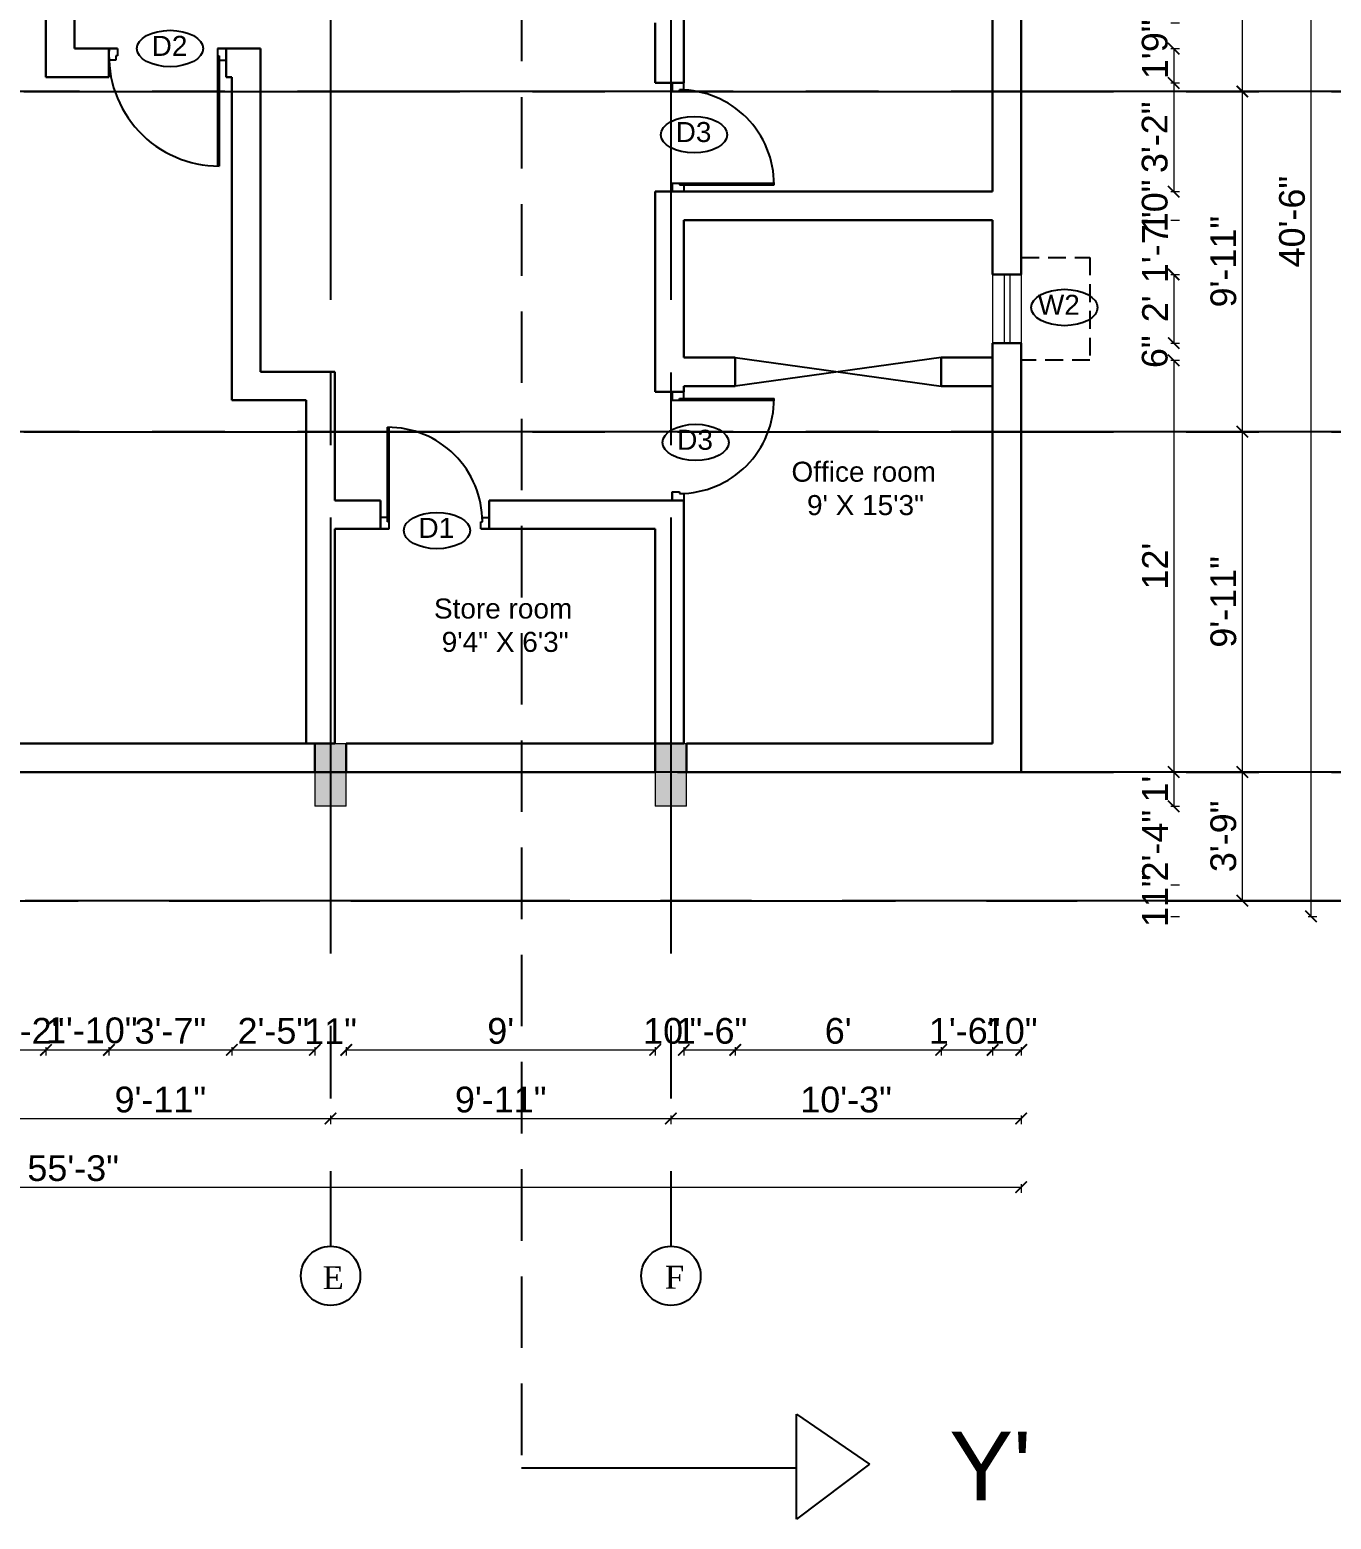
# Model space of a CAD drawing. Header units: inches. Extents: x -6800 to 96653, y -25814 to 17379.
# Drawn here: x 57577 to 58032, y 9741 to 10261 of the extents above; entities that cross this region are included whole.
import ezdxf

# ---------------------------------------------------------------- set-up
doc = ezdxf.new("R2010")
doc.units = ezdxf.units.IN
doc.header["$MEASUREMENT"] = 0
doc.header["$PDMODE"] = 34
doc.linetypes.add('CENTER2', pattern=[28.575, 19.05, -3.175, 3.175, -3.175])
doc.linetypes.add('DASHED2', pattern=[0.375, 0.25, -0.125])
for name, color, linetype in [('A-Windows', 7, 'Continuous'), ('doors', 52, 'Continuous'), ('grid', 251, 'Continuous')]:
    doc.layers.add(name, color=color, linetype=linetype)
for name, color, linetype, lineweight in [('dimension', 50, 'Continuous', 20), ('Wall', 90, 'Continuous', 30), ('Win ele', 211, 'Continuous', 15), ('windows', 4, 'Continuous', 13)]:
    doc.layers.add(name, color=color, linetype=linetype, lineweight=lineweight)
doc.styles.get("Standard").update_dxf_attribs({"font": 'arial.ttf'})
doc.dimstyles.get("Standard").update_dxf_attribs({"dimtxt": 7, "dimasz": 4, "dimexe": 2, "dimexo": 2, "dimgap": 2, "dimtad": 1, "dimdec": 0, "dimzin": 0, "dimdsep": 46, "dimlunit": 4, "dimtxsty": 'Standard', "dimblk": 'ARCHTICK', "dimcen": 0.25, "dimclrd": 256, "dimclre": 256, "dimclrt": 256, "dimadec": 0, "dimazin": 0, "dimtfac": 1, "dimtdec": 0, "dimtofl": 0, "dimtmove": 0, "dimatfit": 3, "dimfxl": 1, "dimfxlon": 1, "dimtolj": 1, "dimtzin": 0, "dimlwd": -1, "dimlwe": -1, "dimarcsym": 1})

# ---------------------------------------------------------------- blocks, each defined once
blk = doc.blocks.new('_ArchTick')
at = {"color": 0, "linetype": 'ByBlock', "const_width": 0.15}
blk.add_lwpolyline([(-0.5, -0.5), (0.5, 0.5)], dxfattribs=at)
blk = doc.blocks.new('*D1773')
at = {"layer": 'Defpoints', "color": 0, "transparency": 16777216}
for p in [(57947.92, 10473.41), (57923.92, 10357.87), (57947.92, 10181.87)]:
    blk.add_point(p, dxfattribs=at)
at = {"layer": 'dimension', "transparency": 16777216}
for p, q in [((57923.92, 10472.41), (57923.92, 10475.41)), ((57923.92, 10473.41), (57947.92, 10473.41)), ((57947.92, 10472.41), (57947.92, 10475.41))]:
    blk.add_line(p, q, dxfattribs=at)
at = {"layer": 'dimension', "transparency": 16777216, "xscale": 4, "yscale": 4, "zscale": 4, "rotation": 180}
blk.add_blockref('_ArchTick', (57923.92, 10473.41), dxfattribs=at)
at = {"layer": 'dimension', "transparency": 16777216, "xscale": 4, "yscale": 4, "zscale": 4}
blk.add_blockref('_ArchTick', (57947.92, 10473.41), dxfattribs=at)
at = {"layer": 'dimension', "transparency": 16777216, "insert": (57935.92, 10479.93), "char_height": 9, "attachment_point": 5}
blk.add_mtext("\\A1;2'", dxfattribs=at)
blk = doc.blocks.new('*D1757')
at = {"layer": 'Defpoints', "color": 0, "transparency": 16777216}
for p in [(57582.92, 10244.87), (57568.92, 9989.87), (57582.92, 9904.68)]:
    blk.add_point(p, dxfattribs=at)
at = {"layer": 'dimension', "transparency": 16777216}
for p, q in [((57568.92, 9905.68), (57568.92, 9902.68)), ((57568.92, 9904.68), (57582.92, 9904.68)), ((57582.92, 9905.68), (57582.92, 9902.68))]:
    blk.add_line(p, q, dxfattribs=at)
at = {"layer": 'dimension', "transparency": 16777216, "xscale": 4, "yscale": 4, "zscale": 4, "rotation": 180}
blk.add_blockref('_ArchTick', (57568.92, 9904.68), dxfattribs=at)
at = {"layer": 'dimension', "transparency": 16777216, "xscale": 4, "yscale": 4, "zscale": 4}
blk.add_blockref('_ArchTick', (57582.92, 9904.68), dxfattribs=at)
at = {"layer": 'dimension', "transparency": 16777216, "insert": (57576.85, 9911.37), "char_height": 9, "attachment_point": 5}
blk.add_mtext('\\A1;1\'-2"', dxfattribs=at)
blk = doc.blocks.new('*D1756')
at = {"layer": 'Defpoints', "color": 0, "transparency": 16777216}
for p in [(57582.92, 10244.87), (57604.92, 10244.87), (57604.92, 9904.68)]:
    blk.add_point(p, dxfattribs=at)
at = {"layer": 'dimension', "transparency": 16777216}
for p, q in [((57582.92, 9905.68), (57582.92, 9902.68)), ((57582.92, 9904.68), (57604.92, 9904.68)), ((57604.92, 9905.68), (57604.92, 9902.68))]:
    blk.add_line(p, q, dxfattribs=at)
at = {"layer": 'dimension', "transparency": 16777216, "xscale": 4, "yscale": 4, "zscale": 4, "rotation": 180}
blk.add_blockref('_ArchTick', (57582.92, 9904.68), dxfattribs=at)
at = {"layer": 'dimension', "transparency": 16777216, "xscale": 4, "yscale": 4, "zscale": 4}
blk.add_blockref('_ArchTick', (57604.92, 9904.68), dxfattribs=at)
at = {"layer": 'dimension', "transparency": 16777216, "insert": (57598.93, 9911.46), "char_height": 9, "attachment_point": 5}
blk.add_mtext('\\A1;1\'-10"', dxfattribs=at)
blk = doc.blocks.new('*D1755')
at = {"layer": 'Defpoints', "color": 0, "transparency": 16777216}
for p in [(57604.92, 10244.87), (57647.92, 10131.87), (57647.92, 9904.68)]:
    blk.add_point(p, dxfattribs=at)
at = {"layer": 'dimension', "transparency": 16777216}
for p, q in [((57604.92, 9905.68), (57604.92, 9902.68)), ((57604.92, 9904.68), (57647.92, 9904.68)), ((57647.92, 9905.68), (57647.92, 9902.68))]:
    blk.add_line(p, q, dxfattribs=at)
at = {"layer": 'dimension', "transparency": 16777216, "xscale": 4, "yscale": 4, "zscale": 4, "rotation": 180}
blk.add_blockref('_ArchTick', (57604.92, 9904.68), dxfattribs=at)
at = {"layer": 'dimension', "transparency": 16777216, "xscale": 4, "yscale": 4, "zscale": 4}
blk.add_blockref('_ArchTick', (57647.92, 9904.68), dxfattribs=at)
at = {"layer": 'dimension', "transparency": 16777216, "insert": (57626.42, 9911.28), "char_height": 9, "attachment_point": 5}
blk.add_mtext('\\A1;3\'-7"', dxfattribs=at)
blk = doc.blocks.new('*D1754')
at = {"layer": 'Defpoints', "color": 0, "transparency": 16777216}
for p in [(57647.92, 10131.87), (57676.92, 9989.87), (57676.92, 9904.68)]:
    blk.add_point(p, dxfattribs=at)
at = {"layer": 'dimension', "transparency": 16777216}
for p, q in [((57647.92, 9905.68), (57647.92, 9902.68)), ((57647.92, 9904.68), (57676.92, 9904.68)), ((57676.92, 9905.68), (57676.92, 9902.68))]:
    blk.add_line(p, q, dxfattribs=at)
at = {"layer": 'dimension', "transparency": 16777216, "xscale": 4, "yscale": 4, "zscale": 4, "rotation": 180}
blk.add_blockref('_ArchTick', (57647.92, 9904.68), dxfattribs=at)
at = {"layer": 'dimension', "transparency": 16777216, "xscale": 4, "yscale": 4, "zscale": 4}
blk.add_blockref('_ArchTick', (57676.92, 9904.68), dxfattribs=at)
at = {"layer": 'dimension', "transparency": 16777216, "insert": (57662.42, 9911.28), "char_height": 9, "attachment_point": 5}
blk.add_mtext('\\A1;2\'-5"', dxfattribs=at)
blk = doc.blocks.new('*D1753')
at = {"layer": 'Defpoints', "color": 0, "transparency": 16777216}
for p in [(57687.92, 10011.87), (57676.92, 9989.87), (57687.92, 9904.68)]:
    blk.add_point(p, dxfattribs=at)
at = {"layer": 'dimension', "transparency": 16777216}
for p, q in [((57676.92, 9905.68), (57676.92, 9902.68)), ((57687.92, 9905.68), (57687.92, 9902.68))]:
    blk.add_line(p, q, dxfattribs=at)
at = {"layer": 'dimension', "transparency": 16777216, "insert": (57682.42, 9911.2), "char_height": 9, "attachment_point": 5}
blk.add_mtext('\\A1;11"', dxfattribs=at)
blk = doc.blocks.new('*D1752')
at = {"layer": 'Defpoints', "color": 0, "transparency": 16777216}
for p in [(57687.92, 10011.87), (57795.92, 10011.87), (57795.92, 9904.68)]:
    blk.add_point(p, dxfattribs=at)
at = {"layer": 'dimension', "transparency": 16777216}
for p, q in [((57687.92, 9905.68), (57687.92, 9902.68)), ((57687.92, 9904.68), (57795.92, 9904.68)), ((57795.92, 9905.68), (57795.92, 9902.68))]:
    blk.add_line(p, q, dxfattribs=at)
at = {"layer": 'dimension', "transparency": 16777216, "xscale": 4, "yscale": 4, "zscale": 4, "rotation": 180}
blk.add_blockref('_ArchTick', (57687.92, 9904.68), dxfattribs=at)
at = {"layer": 'dimension', "transparency": 16777216, "xscale": 4, "yscale": 4, "zscale": 4}
blk.add_blockref('_ArchTick', (57795.92, 9904.68), dxfattribs=at)
at = {"layer": 'dimension', "transparency": 16777216, "insert": (57741.92, 9911.28), "char_height": 9, "attachment_point": 5}
blk.add_mtext("\\A1;9'", dxfattribs=at)
blk = doc.blocks.new('*D1751')
at = {"layer": 'Defpoints', "color": 0, "transparency": 16777216}
for p in [(57795.92, 10011.87), (57805.92, 10011.87), (57805.92, 9904.68)]:
    blk.add_point(p, dxfattribs=at)
at = {"layer": 'dimension', "transparency": 16777216}
for p, q in [((57795.92, 9905.68), (57795.92, 9902.68)), ((57805.92, 9905.68), (57805.92, 9902.68))]:
    blk.add_line(p, q, dxfattribs=at)
at = {"layer": 'dimension', "transparency": 16777216, "insert": (57800.92, 9911.28), "char_height": 9, "attachment_point": 5}
blk.add_mtext('\\A1;10"', dxfattribs=at)
blk = doc.blocks.new('*D1750')
at = {"layer": 'Defpoints', "color": 0, "transparency": 16777216}
for p in [(57823.92, 10136.87), (57805.92, 10011.87), (57823.92, 9904.68)]:
    blk.add_point(p, dxfattribs=at)
at = {"layer": 'dimension', "transparency": 16777216}
for p, q in [((57805.92, 9905.68), (57805.92, 9902.68)), ((57805.92, 9904.68), (57823.92, 9904.68)), ((57823.92, 9905.68), (57823.92, 9902.68))]:
    blk.add_line(p, q, dxfattribs=at)
at = {"layer": 'dimension', "transparency": 16777216, "xscale": 4, "yscale": 4, "zscale": 4, "rotation": 180}
blk.add_blockref('_ArchTick', (57805.92, 9904.68), dxfattribs=at)
at = {"layer": 'dimension', "transparency": 16777216, "xscale": 4, "yscale": 4, "zscale": 4}
blk.add_blockref('_ArchTick', (57823.92, 9904.68), dxfattribs=at)
at = {"layer": 'dimension', "transparency": 16777216, "insert": (57815.62, 9911.28), "char_height": 9, "attachment_point": 5}
blk.add_mtext('\\A1;1\'-6"', dxfattribs=at)
blk = doc.blocks.new('*D1749')
at = {"layer": 'Defpoints', "color": 0, "transparency": 16777216}
for p in [(57823.92, 10136.87), (57895.92, 10136.87), (57895.92, 9904.68)]:
    blk.add_point(p, dxfattribs=at)
at = {"layer": 'dimension', "transparency": 16777216}
for p, q in [((57823.92, 9905.68), (57823.92, 9902.68)), ((57823.92, 9904.68), (57895.92, 9904.68)), ((57895.92, 9905.68), (57895.92, 9902.68))]:
    blk.add_line(p, q, dxfattribs=at)
at = {"layer": 'dimension', "transparency": 16777216, "xscale": 4, "yscale": 4, "zscale": 4, "rotation": 180}
blk.add_blockref('_ArchTick', (57823.92, 9904.68), dxfattribs=at)
at = {"layer": 'dimension', "transparency": 16777216, "xscale": 4, "yscale": 4, "zscale": 4}
blk.add_blockref('_ArchTick', (57895.92, 9904.68), dxfattribs=at)
at = {"layer": 'dimension', "transparency": 16777216, "insert": (57859.92, 9911.28), "char_height": 9, "attachment_point": 5}
blk.add_mtext("\\A1;6'", dxfattribs=at)
blk = doc.blocks.new('*D1748')
at = {"layer": 'Defpoints', "color": 0, "transparency": 16777216}
for p in [(57895.92, 10136.87), (57913.92, 10136.87), (57913.92, 9904.68)]:
    blk.add_point(p, dxfattribs=at)
at = {"layer": 'dimension', "transparency": 16777216}
for p, q in [((57895.92, 9905.68), (57895.92, 9902.68)), ((57895.92, 9904.68), (57913.92, 9904.68)), ((57913.92, 9905.68), (57913.92, 9902.68))]:
    blk.add_line(p, q, dxfattribs=at)
at = {"layer": 'dimension', "transparency": 16777216, "xscale": 4, "yscale": 4, "zscale": 4, "rotation": 180}
blk.add_blockref('_ArchTick', (57895.92, 9904.68), dxfattribs=at)
at = {"layer": 'dimension', "transparency": 16777216, "xscale": 4, "yscale": 4, "zscale": 4}
blk.add_blockref('_ArchTick', (57913.92, 9904.68), dxfattribs=at)
at = {"layer": 'dimension', "transparency": 16777216, "insert": (57904.14, 9911.28), "char_height": 9, "attachment_point": 5}
blk.add_mtext('\\A1;1\'-6"', dxfattribs=at)
blk = doc.blocks.new('*D1747')
at = {"layer": 'Defpoints', "color": 0, "transparency": 16777216}
for p in [(57913.92, 10136.87), (57923.92, 10001.87), (57923.92, 9904.68)]:
    blk.add_point(p, dxfattribs=at)
at = {"layer": 'dimension', "transparency": 16777216}
for p, q in [((57913.92, 9905.68), (57913.92, 9902.68)), ((57913.92, 9904.68), (57923.92, 9904.68)), ((57923.92, 9905.68), (57923.92, 9902.68))]:
    blk.add_line(p, q, dxfattribs=at)
at = {"layer": 'dimension', "transparency": 16777216, "xscale": 4, "yscale": 4, "zscale": 4, "rotation": 180}
blk.add_blockref('_ArchTick', (57913.92, 9904.68), dxfattribs=at)
at = {"layer": 'dimension', "transparency": 16777216, "xscale": 4, "yscale": 4, "zscale": 4}
blk.add_blockref('_ArchTick', (57923.92, 9904.68), dxfattribs=at)
at = {"layer": 'dimension', "transparency": 16777216, "insert": (57920.41, 9911.28), "char_height": 9, "attachment_point": 5}
blk.add_mtext('\\A1;10"', dxfattribs=at)
blk = doc.blocks.new('*D1743')
at = {"layer": 'Defpoints', "color": 0, "transparency": 16777216}
for p in [(57563.42, 9989.87), (57682.42, 9989.87), (57682.42, 9880.68)]:
    blk.add_point(p, dxfattribs=at)
at = {"layer": 'dimension', "transparency": 16777216}
for p, q in [((57563.42, 9881.68), (57563.42, 9878.68)), ((57563.42, 9880.68), (57682.42, 9880.68)), ((57682.42, 9881.68), (57682.42, 9878.68))]:
    blk.add_line(p, q, dxfattribs=at)
at = {"layer": 'dimension', "transparency": 16777216, "xscale": 4, "yscale": 4, "zscale": 4, "rotation": 180}
blk.add_blockref('_ArchTick', (57563.42, 9880.68), dxfattribs=at)
at = {"layer": 'dimension', "transparency": 16777216, "xscale": 4, "yscale": 4, "zscale": 4}
blk.add_blockref('_ArchTick', (57682.42, 9880.68), dxfattribs=at)
at = {"layer": 'dimension', "transparency": 16777216, "insert": (57622.92, 9887.27), "char_height": 9, "attachment_point": 5}
blk.add_mtext('\\A1;9\'-11"', dxfattribs=at)
blk = doc.blocks.new('*D1742')
at = {"layer": 'Defpoints', "color": 0, "transparency": 16777216}
for p in [(57682.42, 9989.87), (57801.42, 9989.87), (57801.42, 9880.68)]:
    blk.add_point(p, dxfattribs=at)
at = {"layer": 'dimension', "transparency": 16777216}
for p, q in [((57682.42, 9881.68), (57682.42, 9878.68)), ((57682.42, 9880.68), (57801.42, 9880.68)), ((57801.42, 9881.68), (57801.42, 9878.68))]:
    blk.add_line(p, q, dxfattribs=at)
at = {"layer": 'dimension', "transparency": 16777216, "xscale": 4, "yscale": 4, "zscale": 4, "rotation": 180}
blk.add_blockref('_ArchTick', (57682.42, 9880.68), dxfattribs=at)
at = {"layer": 'dimension', "transparency": 16777216, "xscale": 4, "yscale": 4, "zscale": 4}
blk.add_blockref('_ArchTick', (57801.42, 9880.68), dxfattribs=at)
at = {"layer": 'dimension', "transparency": 16777216, "insert": (57741.92, 9887.27), "char_height": 9, "attachment_point": 5}
blk.add_mtext('\\A1;9\'-11"', dxfattribs=at)
blk = doc.blocks.new('*D1741')
at = {"layer": 'Defpoints', "color": 0, "transparency": 16777216}
for p in [(57923.92, 10001.87), (57801.42, 9989.87), (57923.92, 9880.68)]:
    blk.add_point(p, dxfattribs=at)
at = {"layer": 'dimension', "transparency": 16777216}
for p, q in [((57801.42, 9881.68), (57801.42, 9878.68)), ((57801.42, 9880.68), (57923.92, 9880.68)), ((57923.92, 9881.68), (57923.92, 9878.68))]:
    blk.add_line(p, q, dxfattribs=at)
at = {"layer": 'dimension', "transparency": 16777216, "xscale": 4, "yscale": 4, "zscale": 4, "rotation": 180}
blk.add_blockref('_ArchTick', (57801.42, 9880.68), dxfattribs=at)
at = {"layer": 'dimension', "transparency": 16777216, "xscale": 4, "yscale": 4, "zscale": 4}
blk.add_blockref('_ArchTick', (57923.92, 9880.68), dxfattribs=at)
at = {"layer": 'dimension', "transparency": 16777216, "insert": (57862.67, 9887.27), "char_height": 9, "attachment_point": 5}
blk.add_mtext('\\A1;10\'-3"', dxfattribs=at)
blk = doc.blocks.new('*D1740')
at = {"layer": 'Defpoints', "color": 0, "transparency": 16777216}
for p in [(57923.92, 10001.87), (57260.92, 9951.37), (57923.92, 9856.68)]:
    blk.add_point(p, dxfattribs=at)
at = {"layer": 'dimension', "transparency": 16777216}
for p, q in [((57260.92, 9857.68), (57260.92, 9854.68)), ((57260.92, 9856.68), (57923.92, 9856.68)), ((57923.92, 9857.68), (57923.92, 9854.68))]:
    blk.add_line(p, q, dxfattribs=at)
at = {"layer": 'dimension', "transparency": 16777216, "xscale": 4, "yscale": 4, "zscale": 4, "rotation": 180}
blk.add_blockref('_ArchTick', (57260.92, 9856.68), dxfattribs=at)
at = {"layer": 'dimension', "transparency": 16777216, "xscale": 4, "yscale": 4, "zscale": 4}
blk.add_blockref('_ArchTick', (57923.92, 9856.68), dxfattribs=at)
at = {"layer": 'dimension', "transparency": 16777216, "insert": (57592.42, 9863.27), "char_height": 9, "attachment_point": 5}
blk.add_mtext('\\A1;55\'-3"', dxfattribs=at)
blk = doc.blocks.new('*D1716')
at = {"layer": 'Defpoints', "color": 0, "transparency": 16777216}
for p in [(57795.92, 10263.87), (57657.92, 10254.87), (57977.22, 10254.87)]:
    blk.add_point(p, dxfattribs=at)
at = {"layer": 'dimension', "transparency": 16777216}
for p, q in [((57976.22, 10263.87), (57979.22, 10263.87)), ((57976.22, 10254.87), (57979.22, 10254.87))]:
    blk.add_line(p, q, dxfattribs=at)
at = {"layer": 'dimension', "transparency": 16777216, "insert": (57970.63, 10259.37), "char_height": 9, "attachment_point": 5, "rotation": 90}
blk.add_mtext('\\A1;9"', dxfattribs=at)
blk = doc.blocks.new('*D1715')
at = {"layer": 'Defpoints', "color": 0, "transparency": 16777216}
for p in [(57657.92, 10254.87), (57795.92, 10242.87), (57977.22, 10242.87)]:
    blk.add_point(p, dxfattribs=at)
at = {"layer": 'dimension', "transparency": 16777216}
for p, q in [((57976.22, 10254.87), (57979.22, 10254.87)), ((57977.22, 10254.87), (57977.22, 10242.87)), ((57976.22, 10242.87), (57979.22, 10242.87))]:
    blk.add_line(p, q, dxfattribs=at)
at = {"layer": 'dimension', "transparency": 16777216, "xscale": 4, "yscale": 4, "zscale": 4}
for p, rotation in [((57977.22, 10254.87), 90), ((57977.22, 10242.87), 270)]:
    blk.add_blockref('_ArchTick', p, dxfattribs=dict(at, rotation=rotation))
at = {"layer": 'dimension', "transparency": 16777216, "insert": (57970.7, 10248.87), "char_height": 9, "attachment_point": 5, "rotation": 90}
blk.add_mtext("\\A1;1'", dxfattribs=at)
blk = doc.blocks.new('*D1714')
at = {"layer": 'Defpoints', "color": 0, "transparency": 16777216}
for p in [(57795.92, 10242.87), (57795.92, 10204.87), (57977.22, 10204.87)]:
    blk.add_point(p, dxfattribs=at)
at = {"layer": 'dimension', "transparency": 16777216}
for p, q in [((57976.22, 10242.87), (57979.22, 10242.87)), ((57977.22, 10242.87), (57977.22, 10204.87)), ((57976.22, 10204.87), (57979.22, 10204.87))]:
    blk.add_line(p, q, dxfattribs=at)
at = {"layer": 'dimension', "transparency": 16777216, "xscale": 4, "yscale": 4, "zscale": 4}
for p, rotation in [((57977.22, 10242.87), 90), ((57977.22, 10204.87), 270)]:
    blk.add_blockref('_ArchTick', p, dxfattribs=dict(at, rotation=rotation))
at = {"layer": 'dimension', "transparency": 16777216, "insert": (57970.62, 10223.87), "char_height": 9, "attachment_point": 5, "rotation": 90}
blk.add_mtext('\\A1;3\'-2"', dxfattribs=at)
blk = doc.blocks.new('*D1713')
at = {"layer": 'Defpoints', "color": 0, "transparency": 16777216}
for p in [(57795.92, 10204.87), (57913.92, 10194.87), (57977.22, 10194.87)]:
    blk.add_point(p, dxfattribs=at)
at = {"layer": 'dimension', "transparency": 16777216}
for p, q in [((57976.22, 10204.87), (57979.22, 10204.87)), ((57976.22, 10194.87), (57979.22, 10194.87))]:
    blk.add_line(p, q, dxfattribs=at)
at = {"layer": 'dimension', "transparency": 16777216, "insert": (57970.63, 10199.87), "char_height": 9, "attachment_point": 5, "rotation": 90}
blk.add_mtext('\\A1;10"', dxfattribs=at)
blk = doc.blocks.new('*D1712')
at = {"layer": 'Defpoints', "color": 0, "transparency": 16777216}
for p in [(57913.92, 10194.87), (57923.92, 10175.87), (57977.22, 10175.87)]:
    blk.add_point(p, dxfattribs=at)
at = {"layer": 'dimension', "transparency": 16777216}
for p, q in [((57976.22, 10194.87), (57979.22, 10194.87)), ((57976.22, 10175.87), (57979.22, 10175.87))]:
    blk.add_line(p, q, dxfattribs=at)
at = {"layer": 'dimension', "transparency": 16777216, "insert": (57970.7, 10185.37), "char_height": 9, "attachment_point": 5, "rotation": 90}
blk.add_mtext('\\A1;1\'-7"', dxfattribs=at)
blk = doc.blocks.new('*D1711')
at = {"layer": 'Defpoints', "color": 0, "transparency": 16777216}
for p in [(57923.92, 10175.87), (57923.92, 10151.87), (57977.22, 10151.87)]:
    blk.add_point(p, dxfattribs=at)
at = {"layer": 'dimension', "transparency": 16777216}
for p, q in [((57976.22, 10175.87), (57979.22, 10175.87)), ((57977.22, 10175.87), (57977.22, 10151.87)), ((57976.22, 10151.87), (57979.22, 10151.87))]:
    blk.add_line(p, q, dxfattribs=at)
at = {"layer": 'dimension', "transparency": 16777216, "xscale": 4, "yscale": 4, "zscale": 4}
for p, rotation in [((57977.22, 10175.87), 90), ((57977.22, 10151.87), 270)]:
    blk.add_blockref('_ArchTick', p, dxfattribs=dict(at, rotation=rotation))
at = {"layer": 'dimension', "transparency": 16777216, "insert": (57970.7, 10163.87), "char_height": 9, "attachment_point": 5, "rotation": 90}
blk.add_mtext("\\A1;2'", dxfattribs=at)
blk = doc.blocks.new('*D1710')
at = {"layer": 'Defpoints', "color": 0, "transparency": 16777216}
for p in [(57923.92, 10151.87), (57923.92, 10145.87), (57977.22, 10145.87)]:
    blk.add_point(p, dxfattribs=at)
at = {"layer": 'dimension', "transparency": 16777216}
for p, q in [((57976.22, 10151.87), (57979.22, 10151.87)), ((57976.22, 10145.87), (57979.22, 10145.87))]:
    blk.add_line(p, q, dxfattribs=at)
at = {"layer": 'dimension', "transparency": 16777216, "insert": (57970.63, 10148.87), "char_height": 9, "attachment_point": 5, "rotation": 90}
blk.add_mtext('\\A1;6"', dxfattribs=at)
blk = doc.blocks.new('*D1709')
at = {"layer": 'Defpoints', "color": 0, "transparency": 16777216}
for p in [(57923.92, 10145.87), (57923.92, 10001.87), (57977.22, 10001.87)]:
    blk.add_point(p, dxfattribs=at)
at = {"layer": 'dimension', "transparency": 16777216}
for p, q in [((57976.22, 10145.87), (57979.22, 10145.87)), ((57977.22, 10145.87), (57977.22, 10001.87)), ((57976.22, 10001.87), (57979.22, 10001.87))]:
    blk.add_line(p, q, dxfattribs=at)
at = {"layer": 'dimension', "transparency": 16777216, "xscale": 4, "yscale": 4, "zscale": 4}
for p, rotation in [((57977.22, 10145.87), 90), ((57977.22, 10001.87), 270)]:
    blk.add_blockref('_ArchTick', p, dxfattribs=dict(at, rotation=rotation))
at = {"layer": 'dimension', "transparency": 16777216, "insert": (57970.7, 10073.87), "char_height": 9, "attachment_point": 5, "rotation": 90}
blk.add_mtext("\\A1;12'", dxfattribs=at)
blk = doc.blocks.new('*D1707')
at = {"layer": 'Defpoints', "color": 0, "transparency": 16777216}
for p in [(57319.92, 10358.87), (57923.92, 10239.87), (58001.22, 10239.87)]:
    blk.add_point(p, dxfattribs=at)
at = {"layer": 'dimension', "transparency": 16777216}
for p, q in [((58000.22, 10358.87), (58003.22, 10358.87)), ((58001.22, 10358.87), (58001.22, 10239.87)), ((58000.22, 10239.87), (58003.22, 10239.87))]:
    blk.add_line(p, q, dxfattribs=at)
at = {"layer": 'dimension', "transparency": 16777216, "xscale": 4, "yscale": 4, "zscale": 4}
for p, rotation in [((58001.22, 10358.87), 90), ((58001.22, 10239.87), 270)]:
    blk.add_blockref('_ArchTick', p, dxfattribs=dict(at, rotation=rotation))
at = {"layer": 'dimension', "transparency": 16777216, "insert": (57994.63, 10299.37), "char_height": 9, "attachment_point": 5, "rotation": 90}
blk.add_mtext('\\A1;9\'-11"', dxfattribs=at)
blk = doc.blocks.new('*D1706')
at = {"layer": 'Defpoints', "color": 0, "transparency": 16777216}
for p in [(57923.92, 10239.87), (57923.92, 10120.87), (58001.22, 10120.87)]:
    blk.add_point(p, dxfattribs=at)
at = {"layer": 'dimension', "transparency": 16777216}
for p, q in [((58000.22, 10239.87), (58003.22, 10239.87)), ((58001.22, 10239.87), (58001.22, 10120.87)), ((58000.22, 10120.87), (58003.22, 10120.87))]:
    blk.add_line(p, q, dxfattribs=at)
at = {"layer": 'dimension', "transparency": 16777216, "xscale": 4, "yscale": 4, "zscale": 4}
for p, rotation in [((58001.22, 10239.87), 90), ((58001.22, 10120.87), 270)]:
    blk.add_blockref('_ArchTick', p, dxfattribs=dict(at, rotation=rotation))
at = {"layer": 'dimension', "transparency": 16777216, "insert": (57994.63, 10180.37), "char_height": 9, "attachment_point": 5, "rotation": 90}
blk.add_mtext('\\A1;9\'-11"', dxfattribs=at)
blk = doc.blocks.new('*D1705')
at = {"layer": 'Defpoints', "color": 0, "transparency": 16777216}
for p in [(57923.92, 10120.87), (57923.92, 10001.87), (58001.22, 10001.87)]:
    blk.add_point(p, dxfattribs=at)
at = {"layer": 'dimension', "transparency": 16777216}
for p, q in [((58000.22, 10120.87), (58003.22, 10120.87)), ((58001.22, 10120.87), (58001.22, 10001.87)), ((58000.22, 10001.87), (58003.22, 10001.87))]:
    blk.add_line(p, q, dxfattribs=at)
at = {"layer": 'dimension', "transparency": 16777216, "xscale": 4, "yscale": 4, "zscale": 4}
for p, rotation in [((58001.22, 10120.87), 90), ((58001.22, 10001.87), 270)]:
    blk.add_blockref('_ArchTick', p, dxfattribs=dict(at, rotation=rotation))
at = {"layer": 'dimension', "transparency": 16777216, "insert": (57994.63, 10061.37), "char_height": 9, "attachment_point": 5, "rotation": 90}
blk.add_mtext('\\A1;9\'-11"', dxfattribs=at)
blk = doc.blocks.new('*D1704')
at = {"layer": 'Defpoints', "color": 0, "transparency": 16777216}
for p in [(57923.92, 10001.87), (57330.92, 9956.87), (58001.22, 9956.87)]:
    blk.add_point(p, dxfattribs=at)
at = {"layer": 'dimension', "transparency": 16777216}
for p, q in [((58000.22, 10001.87), (58003.22, 10001.87)), ((58001.22, 10001.87), (58001.22, 9956.87)), ((58000.22, 9956.87), (58003.22, 9956.87))]:
    blk.add_line(p, q, dxfattribs=at)
at = {"layer": 'dimension', "transparency": 16777216, "xscale": 4, "yscale": 4, "zscale": 4}
for p, rotation in [((58001.22, 10001.87), 90), ((58001.22, 9956.87), 270)]:
    blk.add_blockref('_ArchTick', p, dxfattribs=dict(at, rotation=rotation))
at = {"layer": 'dimension', "transparency": 16777216, "insert": (57994.62, 9979.37), "char_height": 9, "attachment_point": 5, "rotation": 90}
blk.add_mtext('\\A1;3\'-9"', dxfattribs=at)
blk = doc.blocks.new('*D1703')
at = {"layer": 'Defpoints', "color": 0, "transparency": 16777216}
for p in [(57923.92, 10001.87), (57806.92, 9989.87), (57977.22, 9989.87)]:
    blk.add_point(p, dxfattribs=at)
at = {"layer": 'dimension', "transparency": 16777216}
for p, q in [((57976.22, 10001.87), (57979.22, 10001.87)), ((57977.22, 10001.87), (57977.22, 9989.87)), ((57976.22, 9989.87), (57979.22, 9989.87))]:
    blk.add_line(p, q, dxfattribs=at)
at = {"layer": 'dimension', "transparency": 16777216, "xscale": 4, "yscale": 4, "zscale": 4}
for p, rotation in [((57977.22, 10001.87), 90), ((57977.22, 9989.87), 270)]:
    blk.add_blockref('_ArchTick', p, dxfattribs=dict(at, rotation=rotation))
at = {"layer": 'dimension', "transparency": 16777216, "insert": (57970.7, 9995.87), "char_height": 9, "attachment_point": 5, "rotation": 90}
blk.add_mtext("\\A1;1'", dxfattribs=at)
blk = doc.blocks.new('*D1702')
at = {"layer": 'Defpoints', "color": 0, "transparency": 16777216}
for p in [(57330.92, 9989.87), (57330.92, 9962.37), (57977.22, 9962.37)]:
    blk.add_point(p, dxfattribs=at)
at = {"layer": 'dimension', "transparency": 16777216}
for p, q in [((57976.22, 9989.87), (57979.22, 9989.87)), ((57976.22, 9962.37), (57979.22, 9962.37))]:
    blk.add_line(p, q, dxfattribs=at)
at = {"layer": 'dimension', "transparency": 16777216, "insert": (57970.7, 9976.12), "char_height": 9, "attachment_point": 5, "rotation": 90}
blk.add_mtext('\\A1;2\'-4"', dxfattribs=at)
blk = doc.blocks.new('*D1701')
at = {"layer": 'Defpoints', "color": 0, "transparency": 16777216}
for p in [(57330.92, 9962.37), (57330.92, 9951.37), (57977.22, 9951.37)]:
    blk.add_point(p, dxfattribs=at)
at = {"layer": 'dimension', "transparency": 16777216}
for p, q in [((57976.22, 9962.37), (57979.22, 9962.37)), ((57976.22, 9951.37), (57979.22, 9951.37))]:
    blk.add_line(p, q, dxfattribs=at)
at = {"layer": 'dimension', "transparency": 16777216, "insert": (57970.7, 9956.87), "char_height": 9, "attachment_point": 5, "rotation": 90}
blk.add_mtext('\\A1;11"', dxfattribs=at)
blk = doc.blocks.new('*D1700')
at = {"layer": 'Defpoints', "color": 0, "transparency": 16777216}
for p in [(57319.92, 10437.37), (57319.92, 9951.37), (58025.22, 9951.37)]:
    blk.add_point(p, dxfattribs=at)
at = {"layer": 'dimension', "transparency": 16777216}
for p, q in [((58024.22, 10437.37), (58027.22, 10437.37)), ((58025.22, 10437.37), (58025.22, 9951.37)), ((58024.22, 9951.37), (58027.22, 9951.37))]:
    blk.add_line(p, q, dxfattribs=at)
at = {"layer": 'dimension', "transparency": 16777216, "xscale": 4, "yscale": 4, "zscale": 4}
for p, rotation in [((58025.22, 10437.37), 90), ((58025.22, 9951.37), 270)]:
    blk.add_blockref('_ArchTick', p, dxfattribs=dict(at, rotation=rotation))
at = {"layer": 'dimension', "transparency": 16777216, "insert": (58018.63, 10194.37), "char_height": 9, "attachment_point": 5, "rotation": 90}
blk.add_mtext('\\A1;40\'-6"', dxfattribs=at)

msp = doc.modelspace()

# ---------------------------------------------------------------- hatches: boundary and pattern name
at = {"layer": 'windows', "true_color": 0x9898cc, "transparency": 33554687}
h = msp.add_hatch(color=253, dxfattribs=at)
h.dxf.hatch_style = 1
h.paths.add_polyline_path([(57271.92, 10421.37), (57260.92, 10421.37), (57260.92, 10410.37), (57271.92, 10410.37)])
h.paths.add_polyline_path([(57330.92, 10421.37), (57319.92, 10421.37), (57319.92, 10410.37), (57330.92, 10410.37)])
h.paths.add_polyline_path([(57330.92, 10369.87), (57319.92, 10369.87), (57319.92, 10347.87), (57330.92, 10347.87)])
h.paths.add_polyline_path([(57271.92, 10364.37), (57260.92, 10364.37), (57260.92, 10353.37), (57271.92, 10353.37)])
h.paths.add_polyline_path([(57271.92, 10245.37), (57260.92, 10245.37), (57260.92, 10234.37), (57271.92, 10234.37)])
h.paths.add_polyline_path([(57271.92, 10126.37), (57260.92, 10126.37), (57260.92, 10115.37), (57271.92, 10115.37)])
h.paths.add_polyline_path([(57271.92, 10007.37), (57260.92, 10007.37), (57260.92, 9996.37), (57271.92, 9996.37)])
h.paths.add_polyline_path([(57330.92, 10011.87), (57319.92, 10011.87), (57319.92, 9989.87), (57330.92, 9989.87)])
h.paths.add_polyline_path([(57271.92, 9962.37), (57260.92, 9962.37), (57260.92, 9951.37), (57271.92, 9951.37)])
h.paths.add_polyline_path([(57330.92, 9962.37), (57319.92, 9962.37), (57319.92, 9951.37), (57330.92, 9951.37)])
h.paths.add_polyline_path([(57449.92, 10011.87), (57438.92, 10011.87), (57438.92, 9989.87), (57449.92, 9989.87)])
h.paths.add_polyline_path([(57568.92, 10011.87), (57557.92, 10011.87), (57557.92, 9989.87), (57568.92, 9989.87)])
h.paths.add_polyline_path([(57687.92, 10011.87), (57676.92, 10011.87), (57676.92, 9989.87), (57687.92, 9989.87)])
h.paths.add_polyline_path([(57806.92, 10011.87), (57795.92, 10011.87), (57795.92, 9989.87), (57806.92, 9989.87)])
h.paths.add_polyline_path([(57806.92, 10369.87), (57795.92, 10369.87), (57795.92, 10347.87), (57806.92, 10347.87)])
h.paths.add_polyline_path([(57687.92, 10369.87), (57676.92, 10369.87), (57676.92, 10347.87), (57687.92, 10347.87)])
h.paths.add_polyline_path([(57568.92, 10369.87), (57557.92, 10369.87), (57557.92, 10347.87), (57568.92, 10347.87)])
h.paths.add_polyline_path([(57449.92, 10369.87), (57438.92, 10369.87), (57438.92, 10347.87), (57449.92, 10347.87)])

# ---------------------------------------------------------------- linework, layer by layer
at = {"color": 5, "linetype": 'DASHED2', "ltscale": 100, "transparency": 33554687}
msp.add_line((57749.19, 10612.95), (57749.19, 9758.46), dxfattribs=at)
at = {"linetype": 'DASHED2', "ltscale": 25, "transparency": 33554687}
for p, q in [((57923.92, 10181.87), (57947.92, 10181.87)), ((57947.92, 10181.87), (57947.92, 10145.87)), ((57947.92, 10145.87), (57923.92, 10145.87))]:
    msp.add_line(p, q, dxfattribs=at)
at = {"transparency": 33554687}
for p, q in [((57823.92, 10146.87), (57895.92, 10136.87)), ((57895.92, 10146.87), (57823.92, 10136.87))]:
    msp.add_line(p, q, dxfattribs=at)
at = {"color": 5, "transparency": 33554687}
for p, q in [((57845.29, 9758.46), (57845.29, 9777.27)), ((57845.29, 9777.27), (57870.92, 9759.78)), ((57749.19, 9758.46), (57845.29, 9758.46)), ((57870.92, 9759.78), (57845.29, 9740.54)), ((57845.29, 9740.54), (57845.29, 9758.46))]:
    msp.add_line(p, q, dxfattribs=at)
at = {"transparency": 33554687}
for centre in [(57626.31, 10254.91), (57809.53, 10224.77), (57939.03, 10164.33), (57810.06, 10117.13), (57719.6, 10086.32)]:
    msp.add_ellipse(centre, major_axis=(-11.6, 0), ratio=0.548548, start_param=-3.141592653589793, end_param=3.141592653589793, dxfattribs=at)
at = {"layer": 'doors', "transparency": 33554687}
for p, q in [((57607.92, 10254.87), (57604.92, 10254.87)), ((57604.92, 10254.87), (57604.92, 10250.87)), ((57604.92, 10254.87), (57607.92, 10254.87)), ((57607.34, 10252.37), (57607.34, 10250.87)), ((57607.84, 10252.37), (57607.34, 10252.37)), ((57607.92, 10252.37), (57607.42, 10252.37)), ((57607.92, 10254.87), (57607.92, 10252.37)), ((57642.92, 10254.87), (57645.92, 10254.87)), ((57645.92, 10254.87), (57642.92, 10254.87)), ((57642.92, 10254.87), (57642.92, 10252.37)), ((57642.92, 10252.37), (57643.42, 10252.37)), ((57642.92, 10252.37), (57642.92, 10213.79)), ((57643.01, 10252.37), (57643.51, 10252.37)), ((57643.51, 10252.37), (57643.51, 10250.87)), ((57645.92, 10254.87), (57645.92, 10250.87)), ((57607.34, 10250.87), (57604.92, 10250.87)), ((57643.51, 10250.87), (57645.92, 10250.87)), ((57643.51, 10250.87), (57643.51, 10213.79)), ((57801.92, 10239.87), (57801.92, 10242.87)), ((57801.92, 10242.87), (57805.92, 10242.87)), ((57801.92, 10242.87), (57801.92, 10239.87)), ((57805.92, 10240.45), (57805.92, 10242.87)), ((57801.92, 10239.87), (57804.42, 10239.87)), ((57804.42, 10240.45), (57805.92, 10240.45)), ((57804.42, 10239.95), (57804.42, 10240.45)), ((57804.42, 10239.87), (57804.42, 10240.37)), ((57801.92, 10207.87), (57801.92, 10204.87)), ((57801.92, 10204.87), (57801.92, 10207.87)), ((57801.92, 10207.87), (57804.42, 10207.87)), ((57804.42, 10207.87), (57804.42, 10207.37)), ((57804.42, 10207.87), (57837.5, 10207.87)), ((57804.42, 10207.79), (57804.42, 10207.29)), ((57804.42, 10207.29), (57805.92, 10207.29)), ((57805.92, 10207.29), (57805.92, 10204.87)), ((57805.92, 10207.29), (57837.51, 10207.29)), ((57801.92, 10204.87), (57805.92, 10204.87)), ((57801.92, 10131.87), (57801.92, 10134.87)), ((57801.92, 10134.87), (57805.92, 10134.87)), ((57801.92, 10134.87), (57801.92, 10131.87)), ((57804.42, 10132.45), (57805.92, 10132.45)), ((57804.42, 10131.95), (57804.42, 10132.45)), ((57804.42, 10131.87), (57804.42, 10132.37)), ((57805.92, 10132.45), (57805.92, 10134.87)), ((57805.92, 10132.45), (57837.51, 10132.45)), ((57801.92, 10131.87), (57804.42, 10131.87)), ((57804.42, 10131.87), (57837.5, 10131.87)), ((57702.34, 10090.87), (57702.34, 10122.45)), ((57702.92, 10089.37), (57702.92, 10122.45)), ((57801.92, 10099.87), (57801.92, 10096.87)), ((57801.92, 10096.87), (57801.92, 10099.87)), ((57801.92, 10099.87), (57804.42, 10099.87)), ((57801.92, 10096.87), (57805.92, 10096.87)), ((57804.42, 10099.87), (57804.42, 10099.37)), ((57804.42, 10099.79), (57804.42, 10099.29)), ((57804.42, 10099.29), (57805.92, 10099.29)), ((57805.92, 10099.29), (57805.92, 10096.87)), ((57699.92, 10086.87), (57699.92, 10090.87)), ((57702.34, 10090.87), (57699.92, 10090.87)), ((57702.34, 10089.37), (57702.34, 10090.87)), ((57735.51, 10090.87), (57737.92, 10090.87)), ((57735.51, 10089.37), (57735.51, 10090.87)), ((57737.92, 10086.87), (57737.92, 10090.87)), ((57702.92, 10086.87), (57699.92, 10086.87)), ((57699.92, 10086.87), (57702.92, 10086.87)), ((57702.84, 10089.37), (57702.34, 10089.37)), ((57702.92, 10089.37), (57702.42, 10089.37)), ((57702.92, 10086.87), (57702.92, 10089.37)), ((57734.92, 10086.87), (57734.92, 10089.37)), ((57734.92, 10089.37), (57735.42, 10089.37)), ((57734.92, 10086.87), (57737.92, 10086.87)), ((57737.92, 10086.87), (57734.92, 10086.87)), ((57735.01, 10089.37), (57735.51, 10089.37))]:
    msp.add_line(p, q, dxfattribs=at)
for centre, radius, start, end in [((57643.51, 10252.37), 38.58, 176.2848, 270), ((57804.42, 10207.37), 33.08, 359.8584, 90), ((57804.42, 10132.37), 33.08, 270, 0.1416), ((57702.42, 10089.37), 33.08, 0, 90.1416)]:
    msp.add_arc(centre, radius, start, end, dxfattribs=at)
at = {"layer": 'grid', "linetype": 'CENTER2', "ltscale": 8, "transparency": 33554585}
for p, q in [((57682.42, 10548.04), (57682.42, 9836.03)), ((57801.42, 10548.04), (57801.42, 9836.03)), ((58051.84, 10239.87), (57112.48, 10239.87)), ((57117.98, 10239.87), (58057.34, 10239.87)), ((58051.84, 10120.87), (57112.48, 10120.87)), ((57117.98, 10120.87), (58057.34, 10120.87)), ((58051.84, 10001.87), (57112.48, 10001.87)), ((57117.98, 10001.87), (58057.34, 10001.87))]:
    msp.add_line(p, q, dxfattribs=at)
at = {"layer": 'grid', "linetype": 'CENTER2', "ltscale": 10, "transparency": 33554585}
for p, q in [((58051.84, 9956.87), (57112.48, 9956.87)), ((57117.98, 9956.87), (58057.34, 9956.87))]:
    msp.add_line(p, q, dxfattribs=at)
at = {"layer": 'grid', "ltscale": 10, "transparency": 33554687}
for centre in [(57682.45, 9825.66), (57801.45, 9825.66)]:
    msp.add_circle(centre, 10.37, dxfattribs=at)
at = {"layer": 'Wall', "transparency": 33554651}
for p, q in [((57923.92, 10357.87), (57923.92, 10175.87)), ((57582.92, 10347.87), (57582.92, 10244.87)), ((57592.92, 10347.87), (57592.92, 10254.87)), ((57805.92, 10347.87), (57805.92, 10242.87)), ((57913.92, 10347.87), (57913.92, 10204.87))]:
    msp.add_line(p, q, dxfattribs=at)
at = {"layer": 'Wall', "transparency": 33554687}
for p, q in [((57795.92, 10263.87), (57795.92, 10242.87)), ((57592.92, 10254.87), (57604.92, 10254.87)), ((57604.92, 10254.87), (57604.92, 10244.87)), ((57645.92, 10254.87), (57645.92, 10244.87)), ((57645.92, 10254.87), (57657.92, 10254.87)), ((57657.92, 10254.87), (57657.92, 10141.87)), ((57604.92, 10244.87), (57582.92, 10244.87)), ((57645.92, 10244.87), (57647.92, 10244.87)), ((57647.92, 10244.87), (57647.92, 10131.87)), ((57795.92, 10242.87), (57805.92, 10242.87)), ((57795.92, 10204.87), (57795.92, 10134.87)), ((57795.92, 10204.87), (57805.92, 10204.87)), ((57805.92, 10204.87), (57913.92, 10204.87)), ((57805.92, 10194.87), (57913.92, 10194.87)), ((57805.92, 10194.87), (57805.92, 10146.87)), ((57913.92, 10194.87), (57913.92, 10175.87)), ((57923.92, 10175.87), (57913.92, 10175.87)), ((57923.92, 10175.87), (57913.92, 10175.87)), ((57913.92, 10151.87), (57913.92, 10011.87)), ((57923.92, 10151.87), (57913.92, 10151.87)), ((57923.92, 10151.87), (57913.92, 10151.87)), ((57923.92, 10151.87), (57923.92, 10001.87)), ((57805.92, 10146.87), (57823.92, 10146.87)), ((57823.92, 10136.87), (57823.92, 10146.87)), ((57895.92, 10146.87), (57913.92, 10146.87)), ((57895.92, 10136.87), (57895.92, 10146.87)), ((57657.92, 10141.87), (57683.92, 10141.87)), ((57683.92, 10141.87), (57683.92, 10096.87)), ((57795.92, 10134.87), (57805.92, 10134.87)), ((57805.92, 10136.87), (57823.92, 10136.87)), ((57805.92, 10136.87), (57805.92, 10134.87)), ((57895.92, 10136.87), (57913.92, 10136.87)), ((57647.92, 10131.87), (57673.92, 10131.87)), ((57673.92, 10131.87), (57673.92, 10011.87)), ((57683.92, 10096.87), (57699.92, 10096.87)), ((57699.92, 10096.87), (57699.92, 10086.87)), ((57737.92, 10096.87), (57795.92, 10096.87)), ((57737.92, 10096.87), (57737.92, 10086.87)), ((57795.92, 10096.87), (57805.92, 10096.87)), ((57805.92, 10096.87), (57805.92, 10011.87)), ((57683.92, 10086.87), (57683.92, 10011.87)), ((57683.92, 10086.87), (57699.92, 10086.87)), ((57737.92, 10086.87), (57795.92, 10086.87)), ((57795.92, 10086.87), (57795.92, 10011.87)), ((57676.92, 10011.87), (57568.92, 10011.87)), ((57683.92, 10011.87), (57673.92, 10011.87)), ((57676.92, 10001.87), (57676.92, 10011.87)), ((57795.92, 10011.87), (57687.92, 10011.87)), ((57687.92, 10001.87), (57687.92, 10011.87)), ((57805.92, 10011.87), (57795.92, 10011.87)), ((57795.92, 10011.87), (57795.92, 10001.87)), ((57806.92, 10001.87), (57806.92, 10011.87)), ((57806.92, 10011.87), (57913.92, 10011.87)), ((57676.92, 10001.87), (57568.92, 10001.87)), ((57795.92, 10001.87), (57687.92, 10001.87)), ((57923.92, 10001.87), (57806.92, 10001.87))]:
    msp.add_line(p, q, dxfattribs=at)
at = {"layer": 'Win ele', "transparency": 33554526}
for p, q in [((57676.92, 10011.87), (57687.92, 10011.87)), ((57676.92, 10011.87), (57676.92, 9989.87)), ((57687.92, 9989.87), (57687.92, 10011.87)), ((57795.92, 10011.87), (57806.92, 10011.87)), ((57795.92, 10011.87), (57795.92, 9989.87)), ((57806.92, 9989.87), (57806.92, 10011.87)), ((57687.92, 9989.87), (57676.92, 9989.87)), ((57806.92, 9989.87), (57795.92, 9989.87))]:
    msp.add_line(p, q, dxfattribs=at)
at = {"layer": 'windows', "transparency": 33554687}
for p, q in [((57913.92, 10175.87), (57913.92, 10151.87)), ((57917.92, 10175.87), (57917.92, 10151.87)), ((57919.92, 10175.87), (57919.92, 10151.87)), ((57923.92, 10175.87), (57923.92, 10151.87))]:
    msp.add_line(p, q, dxfattribs=at)

# ---------------------------------------------------------------- texts
at = {"transparency": 33554687, "char_height": 7, "attachment_point": 1}
for s, width, insert in [('D2', 7.9997, (57619.87, 10259.34)), ('D3', 7.9997, (57803.09, 10229.2)), ('W2', 7.9997, (57929.73, 10168.77)), ('D3', 7.9997, (57803.62, 10121.57)), ('Office room\\P  9\' X 15\'3"', 243.5465, (57843.58, 10110.4)), ('D1', 7.9997, (57713.16, 10090.76)), ('Store room\\P 9\'4" X 6\'3"', 243.5465, (57718.57, 10062.55))]:
    msp.add_mtext_dynamic_manual_height_columns(s, width=width, gutter_width=1, heights=[0], dxfattribs=dict(at, insert=insert))
at = {"color": 5, "transparency": 33554687, "insert": (57898.73, 9771.19), "char_height": 24, "attachment_point": 1}
msp.add_mtext_dynamic_manual_height_columns("{\\C2;Y'}", width=106.6094, gutter_width=1, heights=[0], dxfattribs=at)
at = {"layer": 'A-Windows', "ltscale": 10, "transparency": 33554687, "char_height": 8, "attachment_point": 1}
for s, insert in [('{\\fTimes New Roman|b0|i0|c0|p18;E}', (57679.66, 9829)), ('{\\fTimes New Roman|b0|i0|c0|p18;F}', (57799.32, 9829.16))]:
    msp.add_mtext_dynamic_manual_height_columns(s, width=30.4497, gutter_width=1, heights=[0], dxfattribs=dict(at, insert=insert))

# ---------------------------------------------------------------- dimensions: what is measured, and where the dimension line sits
at = {"layer": 'dimension', "transparency": 33554651}
for base, p1, p2, picture, middle in [((57947.92, 10473.41), (57923.92, 10357.87), (57947.92, 10181.87), '*D1773', (57935.92, 10479.93)), ((57647.92, 9904.68), (57604.92, 10244.87), (57647.92, 10131.87), '*D1755', (57626.42, 9911.28)), ((57895.92, 9904.68), (57823.92, 10136.87), (57895.92, 10136.87), '*D1749', (57859.92, 9911.28)), ((57676.92, 9904.68), (57647.92, 10131.87), (57676.92, 9989.87), '*D1754', (57662.42, 9911.28)), ((57687.92, 9904.68), (57676.92, 9989.87), (57687.92, 10011.87), '*D1753', (57682.42, 9911.2)), ((57795.92, 9904.68), (57687.92, 10011.87), (57795.92, 10011.87), '*D1752', (57741.92, 9911.28)), ((57805.92, 9904.68), (57795.92, 10011.87), (57805.92, 10011.87), '*D1751', (57800.92, 9911.28)), ((57923.92, 9856.68), (57260.92, 9951.37), (57923.92, 10001.87), '*D1740', (57592.42, 9863.27)), ((57923.92349632, 9880.67547579), (57801.42349632, 9989.86750889), (57923.92349632, 10001.86750889), '*D1741', (57862.67349632, 9887.27370225)), ((57682.42, 9880.68), (57563.42, 9989.87), (57682.42, 9989.87), '*D1743', (57622.92, 9887.27)), ((57801.42, 9880.68), (57682.42, 9989.87), (57801.42, 9989.87), '*D1742', (57741.92, 9887.27))]:
    dim = msp.add_linear_dim(base=base, p1=p1, p2=p2, dimstyle='Standard', override={"dimscale": 1, "dimtxt": 9, "dimtix": 1, "dimtofl": 0, "dimtmove": 1, "dimatfit": 0}, dxfattribs=at)
    dim.commit()
    dim.dimension.update_dxf_attribs({"geometry": picture, "text_midpoint": middle})
for base, p1, p2, picture, middle in [((58025.22, 9951.37), (57319.92, 10437.37), (57319.92, 9951.37), '*D1700', (58018.63, 10194.37)), ((58001.22, 10239.87), (57319.92, 10358.87), (57923.92, 10239.87), '*D1707', (57994.63, 10299.37)), ((57977.22, 10254.87), (57795.92, 10263.87), (57657.92, 10254.87), '*D1716', (57970.63, 10259.37)), ((57977.22, 10242.87), (57657.92, 10254.87), (57795.92, 10242.87), '*D1715', (57970.7, 10248.87)), ((57977.22, 10204.87), (57795.92, 10242.87), (57795.92, 10204.87), '*D1714', (57970.62, 10223.87)), ((58001.22, 10120.87), (57923.92, 10239.87), (57923.92, 10120.87), '*D1706', (57994.63, 10180.37)), ((57977.22, 10194.87), (57795.92, 10204.87), (57913.92, 10194.87), '*D1713', (57970.63, 10199.87)), ((57977.22, 10175.87), (57913.92, 10194.87), (57923.92, 10175.87), '*D1712', (57970.7, 10185.37)), ((57977.22, 10151.87), (57923.92, 10175.87), (57923.92, 10151.87), '*D1711', (57970.7, 10163.87)), ((57977.22, 10145.87), (57923.92, 10151.87), (57923.92, 10145.87), '*D1710', (57970.63, 10148.87)), ((57977.22, 10001.87), (57923.92, 10145.87), (57923.92, 10001.87), '*D1709', (57970.7, 10073.87)), ((58001.22, 10001.87), (57923.92, 10120.87), (57923.92, 10001.87), '*D1705', (57994.63, 10061.37)), ((58001.22, 9956.87), (57923.92, 10001.87), (57330.92, 9956.87), '*D1704', (57994.62, 9979.37)), ((57977.22, 9989.87), (57923.92, 10001.87), (57806.92, 9989.87), '*D1703', (57970.7, 9995.87)), ((57977.22158388, 9962.36750889), (57330.92349632, 9989.86750889), (57330.92349632, 9962.36750889), '*D1702', (57970.70316642, 9976.11750889)), ((57977.22, 9951.37), (57330.92, 9962.37), (57330.92, 9951.37), '*D1701', (57970.7, 9956.87))]:
    dim = msp.add_linear_dim(base=base, p1=p1, p2=p2, angle=90, dimstyle='Standard', override={"dimscale": 1, "dimtxt": 9, "dimtix": 1, "dimtofl": 0, "dimtmove": 1, "dimatfit": 0}, dxfattribs=at)
    dim.commit()
    dim.dimension.update_dxf_attribs({"geometry": picture, "text_midpoint": middle})
for base, p1, p2, picture, middle in [((57582.92, 9904.68), (57568.92, 9989.87), (57582.92, 10244.87), '*D1757', (57576.85, 9904.85)), ((57604.92, 9904.68), (57582.92, 10244.87), (57604.92, 10244.87), '*D1756', (57598.93, 9904.86)), ((57823.92, 9904.68), (57805.92, 10011.87), (57823.92, 10136.87), '*D1750', (57815.62, 9904.68)), ((57913.92, 9904.68), (57895.92, 10136.87), (57913.92, 10136.87), '*D1748', (57904.14, 9904.68)), ((57923.92, 9904.68), (57913.92, 10136.87), (57923.92, 10001.87), '*D1747', (57920.41, 9904.68))]:
    dim = msp.add_linear_dim(base=base, p1=p1, p2=p2, dimstyle='Standard', override={"dimscale": 1, "dimtxt": 9, "dimtix": 1, "dimtofl": 0, "dimtmove": 1, "dimatfit": 0}, dxfattribs=at)
    dim.commit()
    dim.dimension.update_dxf_attribs({"geometry": picture, "text_midpoint": middle, "dimtype": 160})

doc.saveas('drawing.dxf')
